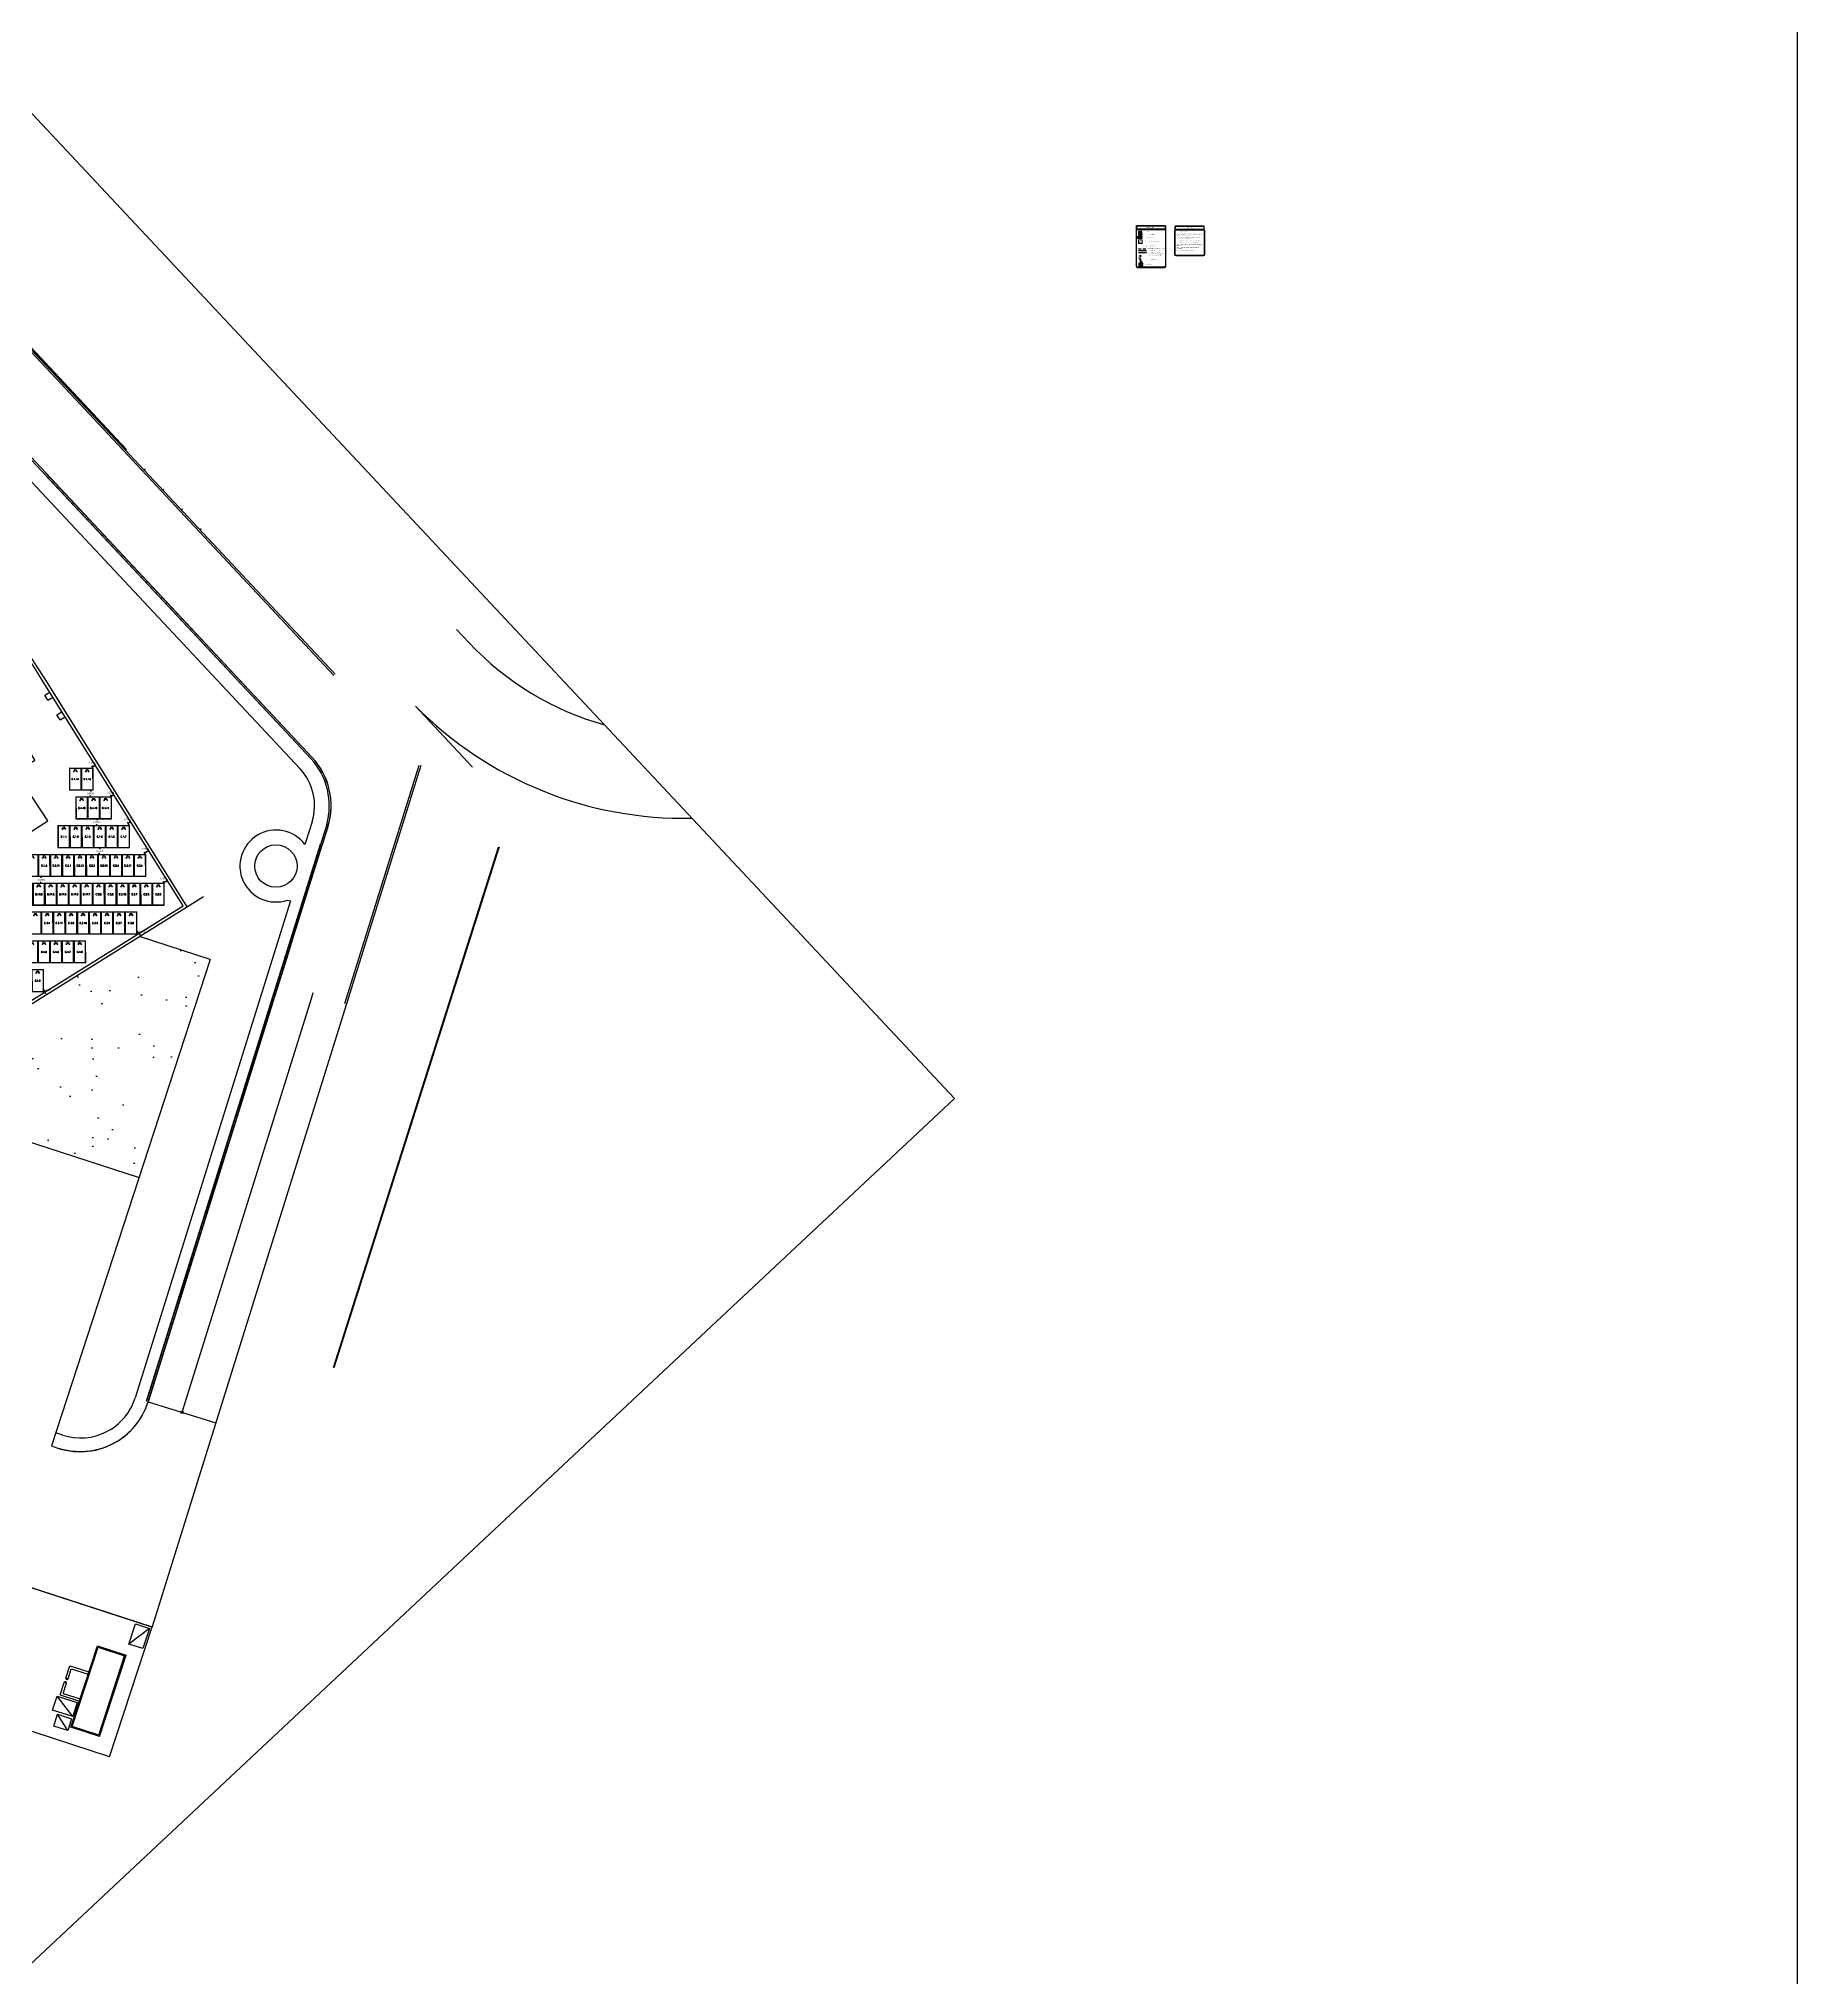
# Model space of a CAD drawing. Header units: metres. Extents: x 399 to 2240, y -1398 to 399.
# Drawn here: x 2091.4 to 2240.4, y -1312.2 to -1147.8 of the extents above; entities that cross this region are included whole.
import ezdxf
from ezdxf.enums import TextEntityAlignment as Align

# ---------------------------------------------------------------- set-up
doc = ezdxf.new("R2010")
doc.units = ezdxf.units.M
doc.header["$MEASUREMENT"] = 0
doc.linetypes.add('CENTER', pattern=[2, 1.25, -0.25, 0.25, -0.25])
doc.linetypes.add('HIDDEN', pattern=[0.375, 0.25, -0.125])
doc.layers.get('0').update_dxf_attribs({"linetype": 'CONTINUOUS'})
doc.layers.get('Defpoints').update_dxf_attribs({"linetype": 'CONTINUOUS'})
for name, color, linetype in [('ARQUITETURA', 253, 'CONTINUOUS'), ('Cota', 10, 'CONTINUOUS'), ('ELE-CXP-CON', 2, 'CONTINUOUS'), ('ELE_CABEAMENTO APARENTE', 4, 'HIDDEN'), ('ELE_DUTO AÇO', 170, 'CONTINUOUS'), ('ELE_DUTO FLEXÍVEL', 96, 'CONTINUOUS'), ('ELE_ELETROCALHA', 8, 'CONTINUOUS'), ('ELE_QUADROS', 4, 'CONTINUOUS'), ('ELE_TABELA', 1, 'CONTINUOUS'), ('ELE_TEXTO', 3, 'CONTINUOUS'), ('MÓDULOS FV', 7, 'CONTINUOUS'), ('TEXTO', 1, 'CONTINUOUS')]:
    doc.layers.add(name, color=color, linetype=linetype)
for name, color, linetype, lineweight in [('ELE_BLOCOS', 3, 'CONTINUOUS', 5), ('ELE_CAIXA DE PASSAGEM', 3, 'CONTINUOUS', 5), ('MOD_ALOCADOS_A', 5, 'CONTINUOUS', 9), ('MODULOS_PV', 2, 'CONTINUOUS', 9)]:
    doc.layers.add(name, color=color, linetype=linetype, lineweight=lineweight)
doc.styles.add('ELÉTRICA', font='arial.ttf')
doc.styles.add('ENGECAD', font='arial.ttf')
doc.styles.add('R120-500', font='romans.shx', dxfattribs={"height": 1.5})
doc.styles.add('Verdana', font='ebrima.ttf', dxfattribs={"height": 0.142547})
doc.dimstyles.get("Standard").update_dxf_attribs({"dimtxt": 0.18, "dimasz": 0.18, "dimexe": 0.18, "dimexo": 0.0625, "dimgap": 0.09, "dimtad": 0, "dimtih": 1, "dimtoh": 1, "dimdec": 4, "dimzin": 0, "dimdsep": 46, "dimtxsty": 'Standard', "dimcen": 0.09, "dimadec": 0, "dimazin": 0, "dimtfac": 1, "dimtdec": 4, "dimtofl": 0, "dimtmove": 0, "dimatfit": 3, "dimfxl": 1, "dimtolj": 1, "dimtzin": 0, "dimarcsym": 0})

# ---------------------------------------------------------------- blocks, each defined once
blk = doc.blocks.new('QDC')
at = {"layer": 'ELE_QUADROS'}
blk.add_hatch(color=1, dxfattribs=at).paths.add_polyline_path([(0, 24), (60, 0), (60, 24)])
for p, q in [((0, 24), (60, 0)), ((0, 24), (0, 0)), ((60, 24), (0, 24)), ((0, 0), (60, 0)), ((60, 0), (60, 24))]:
    blk.add_line(p, q, dxfattribs=at)
blk = doc.blocks.new('CD TVC')
h = blk.add_hatch(color=1)
h.paths.add_polyline_path([(40, 12), (80, 0), (80, 24)])
h.paths.add_polyline_path([(40, 12), (0, 24), (0, 0)])
at = {"layer": 'ELE_QUADROS'}
for p, q in [((0, 0), (80, 24)), ((0, 24), (80, 0))]:
    blk.add_line(p, q, dxfattribs=at)
blk.add_lwpolyline([(0, 0), (80, 0), (80, 24), (0, 24)], close=True, dxfattribs=at)
blk = doc.blocks.new('CD TEL')
at = {"layer": 'ELE_QUADROS'}
h = blk.add_hatch(dxfattribs=at)
h.set_pattern_fill('ANSI31', color=10, scale=25, style=0)
h.set_pattern_definition([(45, (-6752.08, -3804.0768), (-2.2097087, 2.2097087), [])])
h.paths.add_polyline_path([(80, 0), (80, 24), (0, 24), (0, 0)])
blk.add_lwpolyline([(0, 0), (80, 0), (80, 24), (0, 24)], close=True, dxfattribs=at)
blk = doc.blocks.new('CPE60')
at = {"layer": 'ELE_CAIXA DE PASSAGEM', "color": 2}
blk.add_lwpolyline([(0, 0), (60, 0), (60, 60), (0, 60)], close=True, dxfattribs=at)
at = {"layer": 'ELE_CAIXA DE PASSAGEM', "color": 3, "style": 'ENGECAD'}
blk.add_text('60x60', height=14.7, dxfattribs=at).set_placement((2, 12), (58, 12), align=Align.ALIGNED)
blk.add_text('CPE', height=15, dxfattribs=at).set_placement((27, 38), align=Align.CENTER)
blk = doc.blocks.new('CX PASSAGEM 60X60')
at = {"layer": 'ELE_CAIXA DE PASSAGEM', "xscale": 0.005, "yscale": 0.005, "zscale": 0.005}
blk.add_blockref('CPE60', (0, -0.15), dxfattribs=at)
blk = doc.blocks.new('*U17')
at = {"color": 0}
for points in [[(-0.0674, 0.01), (-0.0474, 0.01), (-0.0474, -0.01), (-0.0674, -0.01)], [(0.00995, 0.045), (-0.01005, 0.045), (-0.01005, 0.025), (0.00995, 0.025)], [(0.0673, 0.01), (0.0473, 0.01), (0.0473, -0.01), (0.0673, -0.01)], [(0.00995, -0.045), (-0.01005, -0.045), (-0.01005, -0.025), (0.00995, -0.025)]]:
    blk.add_lwpolyline(points, close=True, dxfattribs=at)
blk.add_lwpolyline([(0.0453, 0.025), (-0.0454, 0.025, 0.414213562), (-0.0474, 0.023), (-0.0474, -0.023, 0.414213562), (-0.0454, -0.025), (0.0453, -0.025, 0.414213562), (0.0473, -0.023), (0.0473, 0.023, 0.414213562)], format="xyb", close=True, dxfattribs=at)
blk.add_point((0, 0), dxfattribs=at)
blk = doc.blocks.new('TUB SOBE')
at = {"layer": 'ELE_BLOCOS', "color": 4}
blk.add_line((-0.11, 0.24), (-0.01, 0.01), dxfattribs=at)
blk.add_lwpolyline([(-0.16, 0.38), (-0.13, 0.23), (-0.08, 0.26)], close=True, dxfattribs=at)
at = {"layer": 'ELE_BLOCOS', "color": 5}
blk.add_circle((0, 0), 0.016, dxfattribs=at)
blk = doc.blocks.new('TUB DESCE')
at = {"layer": 'ELE_BLOCOS', "color": 4}
blk.add_line((-0.07, 0.15), (-0.17, 0.38), dxfattribs=at)
blk.add_lwpolyline([(-0.04, 0.16), (-0.01, 0.01), (-0.09, 0.14)], close=True, dxfattribs=at)
at = {"layer": 'ELE_BLOCOS', "color": 5}
blk.add_circle((0, 0), 0.016, dxfattribs=at)
blk = doc.blocks.new('modulo')
at = {"layer": 'MODULOS_PV', "color": 8}
for p, q in [((-0.75, 2.01), (-0.75, 2.06)), ((-1.38, 1.34), (-1.43, 1.34)), ((-0.05, 0.1), (-0.05, 0.05)), ((0.58, 0.77), (0.63, 0.77))]:
    blk.add_line(p, q, dxfattribs=at)
for points in [[(-1.43, 1.34), (-0.75, 2.06), (0.63, 0.77), (-0.05, 0.05)], [(-1.38, 1.34), (-0.75, 2.01), (0.58, 0.77), (-0.05, 0.1)]]:
    blk.add_lwpolyline(points, close=True, dxfattribs=at)
for points in [[(-0.96, 1.5), (-0.93, 1.48), (-0.92, 1.49), (-0.94, 1.51)], [(-0.88, 1.58), (-0.86, 1.56), (-0.87, 1.55), (-0.89, 1.57)]]:
    blk.add_lwpolyline(points, dxfattribs=at)
at = {"layer": 'MODULOS_PV', "color": 1}
blk.add_circle((-0.96, 1.4), 0.0332, dxfattribs=at)
at = {"layer": 'MODULOS_PV', "color": 8}
blk.add_circle((-0.79, 1.59), 0.0332, dxfattribs=at)
blk.add_open_spline([(-0.99, 1.47), (-1.01, 1.49), (-1.03, 1.51), (-1.05, 1.53), (-1.05, 1.53), (-1.05, 1.53), (-1.05, 1.54), (-1.05, 1.54), (-1.05, 1.54), (-1.01, 1.58), (-0.97, 1.63), (-0.92, 1.67), (-0.92, 1.67), (-0.92, 1.67), (-0.92, 1.67), (-0.92, 1.67), (-0.92, 1.67), (-0.9, 1.65), (-0.88, 1.63), (-0.86, 1.61), (-0.85, 1.61), (-0.85, 1.61), (-0.85, 1.61), (-0.85, 1.61), (-0.86, 1.61), (-0.9, 1.56), (-0.94, 1.52), (-0.98, 1.47), (-0.98, 1.47), (-0.98, 1.47), (-0.98, 1.47), (-0.98, 1.47), (-0.99, 1.47)], degree=3, knots=[0, 0, 0, 0, 1, 1, 1, 1.002534, 1.003925, 1.008052, 1.008052, 1.008052, 2.008052, 2.008052, 2.008052, 2.012179, 2.01357, 2.016104, 2.016104, 2.016104, 3.016104, 3.016104, 3.016104, 3.018638, 3.02003, 3.024156, 3.024156, 3.024156, 4.024156, 4.024156, 4.024156, 4.028283, 4.029675, 4.032208, 4.032208, 4.032208, 4.032208], dxfattribs=at)
at = {"layer": 'MODULOS_PV', "color": 1, "insert": (-1, 1.41), "char_height": 0.0572, "width": 0.1075, "attachment_point": 1, "rotation": 46.8722}
blk.add_mtext('+', dxfattribs=at)
at = {"layer": 'MODULOS_PV', "color": 8, "insert": (-0.83, 1.6), "char_height": 0.0572, "width": 0.1075, "attachment_point": 1, "rotation": 46.8722}
blk.add_mtext('-', dxfattribs=at)
blk = doc.blocks.new('_ArchTick')
at = {"color": 0, "linetype": 'ByBlock', "const_width": 0.15}
blk.add_lwpolyline([(-0.5, -0.5), (0.5, 0.5)], dxfattribs=at)
blk = doc.blocks.new('*D1068')
at = {"layer": 'Cota', "color": 0, "lineweight": -2, "transparency": 16777216}
for p, q in [((2097.49, -1212.05), (2097.45, -1211.97)), ((2097.5, -1212.06), (2097.71, -1211.92)), ((2097.71, -1211.91), (2097.66, -1211.84))]:
    blk.add_line(p, q, dxfattribs=at)
at = {"layer": 'Defpoints', "color": 0, "transparency": 16777216}
for p in [(2097.53, -1212.1), (2097.71, -1211.92), (2097.74, -1211.97)]:
    blk.add_point(p, dxfattribs=at)
at = {"layer": 'Cota', "color": 0, "lineweight": -2, "transparency": 16777216, "xscale": 0.18, "yscale": 0.18, "zscale": 0.18}
for p, rotation in [((2097.5, -1212.06), 211.9396266887771), ((2097.71, -1211.92), 31.93962668877705)]:
    blk.add_blockref('_ArchTick', p, dxfattribs=dict(at, rotation=rotation))
at = {"layer": 'Cota', "color": 0, "transparency": 16777216, "insert": (2097.45, -1211.74), "char_height": 0.143, "attachment_point": 5, "style": 'Verdana'}
blk.add_mtext('\\A1;0.2536', dxfattribs=at)
blk = doc.blocks.new('*D1069')
at = {"layer": 'Cota', "color": 0, "lineweight": -2, "transparency": 16777216}
for p, q in [((2096.18, -1209.46), (2096.1, -1209.33)), ((2095.93, -1209.61), (2095.85, -1209.48)), ((2095.91, -1209.57), (2096.15, -1209.42))]:
    blk.add_line(p, q, dxfattribs=at)
at = {"layer": 'Defpoints', "color": 0, "transparency": 16777216}
for p in [(2095.96, -1209.66), (2096.15, -1209.42), (2096.21, -1209.51)]:
    blk.add_point(p, dxfattribs=at)
at = {"layer": 'Cota', "color": 0, "lineweight": -2, "transparency": 16777216, "xscale": 0.18, "yscale": 0.18, "zscale": 0.18}
for p, rotation in [((2096.15, -1209.42), 31.93962668873799), ((2095.91, -1209.57), 211.939626688738)]:
    blk.add_blockref('_ArchTick', p, dxfattribs=dict(at, rotation=rotation))
at = {"layer": 'Cota', "color": 0, "transparency": 16777216, "insert": (2095.87, -1209.24), "char_height": 0.143, "attachment_point": 5, "style": 'Verdana'}
blk.add_mtext('\\A1;0.2877', dxfattribs=at)
blk = doc.blocks.new('*D1070')
at = {"layer": 'Cota', "color": 0, "lineweight": -2, "transparency": 16777216}
for p, q in [((2099.01, -1214.49), (2098.87, -1214.27)), ((2098.93, -1214.35), (2099.14, -1214.22)), ((2099.23, -1214.35), (2099.09, -1214.13))]:
    blk.add_line(p, q, dxfattribs=at)
at = {"layer": 'Defpoints', "color": 0, "transparency": 16777216}
for p in [(2099.14, -1214.22), (2099.04, -1214.54), (2099.26, -1214.41)]:
    blk.add_point(p, dxfattribs=at)
at = {"layer": 'Cota', "color": 0, "lineweight": -2, "transparency": 16777216, "xscale": 0.18, "yscale": 0.18, "zscale": 0.18}
for p, rotation in [((2098.93, -1214.35), 211.939626688729), ((2099.14, -1214.22), 31.93962668872896)]:
    blk.add_blockref('_ArchTick', p, dxfattribs=dict(at, rotation=rotation))
at = {"layer": 'Cota', "color": 0, "transparency": 16777216, "insert": (2098.88, -1214.04), "char_height": 0.143, "attachment_point": 5, "style": 'Verdana'}
blk.add_mtext('\\A1;0.2552', dxfattribs=at)
blk = doc.blocks.new('*D1071')
at = {"layer": 'Cota', "color": 0, "lineweight": -2, "transparency": 16777216}
for p, q in [((2100.39, -1216.93), (2100.3, -1216.79)), ((2100.36, -1216.87), (2100.67, -1216.67)), ((2100.71, -1216.73), (2100.62, -1216.59))]:
    blk.add_line(p, q, dxfattribs=at)
at = {"layer": 'Defpoints', "color": 0, "transparency": 16777216}
for p in [(2100.43, -1216.98), (2100.67, -1216.67), (2100.74, -1216.78)]:
    blk.add_point(p, dxfattribs=at)
at = {"layer": 'Cota', "color": 0, "lineweight": -2, "transparency": 16777216, "xscale": 0.18, "yscale": 0.18, "zscale": 0.18}
for p, rotation in [((2100.36, -1216.87), 211.9396266887645), ((2100.67, -1216.67), 31.93962668876458)]:
    blk.add_blockref('_ArchTick', p, dxfattribs=dict(at, rotation=rotation))
at = {"layer": 'Cota', "color": 0, "transparency": 16777216, "insert": (2100.36, -1216.52), "char_height": 0.143, "attachment_point": 5, "style": 'Verdana'}
blk.add_mtext('\\A1;0.3748', dxfattribs=at)
blk = doc.blocks.new('*D1072')
at = {"layer": 'Cota', "color": 0, "lineweight": -2, "transparency": 16777216}
for p, q in [((2101.96, -1219.38), (2102.25, -1219.2)), ((2102.24, -1219.19), (2102.2, -1219.11)), ((2101.96, -1219.37), (2101.91, -1219.29))]:
    blk.add_line(p, q, dxfattribs=at)
at = {"layer": 'Defpoints', "color": 0, "transparency": 16777216}
for p in [(2102.25, -1219.2), (2102.28, -1219.24), (2101.99, -1219.42)]:
    blk.add_point(p, dxfattribs=at)
at = {"layer": 'Cota', "color": 0, "lineweight": -2, "transparency": 16777216, "xscale": 0.18, "yscale": 0.18, "zscale": 0.18}
for p, rotation in [((2101.96, -1219.38), 211.9396266887074), ((2102.25, -1219.2), 31.93962668870746)]:
    blk.add_blockref('_ArchTick', p, dxfattribs=dict(at, rotation=rotation))
at = {"layer": 'Cota', "color": 0, "transparency": 16777216, "insert": (2101.95, -1219.04), "char_height": 0.143, "attachment_point": 5, "style": 'Verdana'}
blk.add_mtext('\\A1;0.3369', dxfattribs=at)
blk = doc.blocks.new('*D1076')
at = {"layer": 'Cota', "color": 0, "lineweight": -2, "transparency": 16777216}
for p, q in [((2091.83, -1228.6), (2091.73, -1228.44)), ((2091.82, -1228.6), (2091.91, -1228.54)), ((2091.86, -1228.66), (2091.95, -1228.61)), ((2091.86, -1228.66), (2091.96, -1228.81))]:
    blk.add_line(p, q, dxfattribs=at)
at = {"layer": 'Defpoints', "color": 0, "transparency": 16777216}
for p in [(2091.77, -1228.63), (2091.81, -1228.69), (2091.86, -1228.66)]:
    blk.add_point(p, dxfattribs=at)
at = {"layer": 'Cota', "color": 0, "lineweight": -2, "transparency": 16777216, "xscale": 0.18, "yscale": 0.18, "zscale": 0.18}
for p, rotation in [((2091.83, -1228.6), 301.9396266892563), ((2091.86, -1228.66), 121.9396266892562)]:
    blk.add_blockref('_ArchTick', p, dxfattribs=dict(at, rotation=rotation))
at = {"layer": 'Cota', "color": 0, "transparency": 16777216, "insert": (2092.09, -1228.47), "char_height": 0.143, "attachment_point": 5, "style": 'Verdana'}
blk.add_mtext('\\A1;0.0728', dxfattribs=at)
blk = doc.blocks.new('*D1080')
at = {"layer": 'Cota', "color": 0, "lineweight": -2, "transparency": 16777216}
for p, q in [((2091.55, -1218.87), (2091.55, -1218.98)), ((2091.61, -1218.87), (2091.65, -1218.87)), ((2091.55, -1219.42), (2091.55, -1219.31)), ((2091.61, -1219.42), (2091.65, -1219.42))]:
    blk.add_line(p, q, dxfattribs=at)
at = {"layer": 'Defpoints', "color": 0, "transparency": 16777216}
for p in [(2091.55, -1218.87), (2091.55, -1218.87), (2091.55, -1219.42)]:
    blk.add_point(p, dxfattribs=at)
at = {"layer": 'Cota', "color": 0, "lineweight": -2, "transparency": 16777216, "xscale": 0.18, "yscale": 0.18, "zscale": 0.18}
for p, rotation in [((2091.55, -1218.87), 90.00005878965005), ((2091.55, -1219.42), 270.0000587896501)]:
    blk.add_blockref('_ArchTick', p, dxfattribs=dict(at, rotation=rotation))
at = {"layer": 'Cota', "color": 0, "transparency": 16777216, "insert": (2091.55, -1219.15), "char_height": 0.143, "attachment_point": 5, "style": 'Verdana'}
blk.add_mtext('\\A1;0.5500', dxfattribs=at)
blk = doc.blocks.new('*D1081')
at = {"layer": 'Cota', "color": 0, "lineweight": -2, "transparency": 16777216}
for p, q in [((2099.72, -1223.72), (2099.91, -1223.6)), ((2099.82, -1223.66), (2099.73, -1223.5)), ((2099.74, -1223.75), (2099.93, -1223.63)), ((2099.84, -1223.69), (2099.94, -1223.84))]:
    blk.add_line(p, q, dxfattribs=at)
at = {"layer": 'Defpoints', "color": 0, "transparency": 16777216}
for p in [(2099.67, -1223.75), (2099.69, -1223.78), (2099.84, -1223.69)]:
    blk.add_point(p, dxfattribs=at)
at = {"layer": 'Cota', "color": 0, "lineweight": -2, "transparency": 16777216, "xscale": 0.18, "yscale": 0.18, "zscale": 0.18}
for p, rotation in [((2099.82, -1223.66), 301.939626689082), ((2099.84, -1223.69), 121.939626689082)]:
    blk.add_blockref('_ArchTick', p, dxfattribs=dict(at, rotation=rotation))
at = {"layer": 'Cota', "color": 0, "transparency": 16777216, "insert": (2100.08, -1223.52), "char_height": 0.143, "attachment_point": 5, "style": 'Verdana'}
blk.add_mtext('\\A1;0.0363', dxfattribs=at)
blk = doc.blocks.new('*D1097')
at = {"layer": 'Cota', "color": 0, "lineweight": -2, "transparency": 16777216}
for p, q in [((2096.46, -1216.43), (2096.42, -1216.43)), ((2096.46, -1216.98), (2096.42, -1216.98)), ((2096.52, -1216.43), (2096.52, -1216.54)), ((2096.52, -1216.98), (2096.52, -1216.87))]:
    blk.add_line(p, q, dxfattribs=at)
at = {"layer": 'Defpoints', "color": 0, "transparency": 16777216}
for p in [(2096.52, -1216.43), (2096.52, -1216.98), (2096.52, -1216.98)]:
    blk.add_point(p, dxfattribs=at)
at = {"layer": 'Cota', "color": 0, "lineweight": -2, "transparency": 16777216, "xscale": 0.18, "yscale": 0.18, "zscale": 0.18}
for p, rotation in [((2096.52, -1216.43), 90.00005878966668), ((2096.52, -1216.98), 270.0000587896666)]:
    blk.add_blockref('_ArchTick', p, dxfattribs=dict(at, rotation=rotation))
at = {"layer": 'Cota', "color": 0, "transparency": 16777216, "insert": (2096.52, -1216.71), "char_height": 0.143, "attachment_point": 5, "style": 'Verdana'}
blk.add_mtext('\\A1;0.5500', dxfattribs=at)
blk = doc.blocks.new('*D1098')
at = {"layer": 'Cota', "color": 0, "lineweight": -2, "transparency": 16777216}
for p, q in [((2096.28, -1213.99), (2096.28, -1214.1)), ((2096.34, -1213.99), (2096.38, -1213.99)), ((2096.28, -1214.54), (2096.28, -1214.43)), ((2096.34, -1214.54), (2096.38, -1214.54))]:
    blk.add_line(p, q, dxfattribs=at)
at = {"layer": 'Defpoints', "color": 0, "transparency": 16777216}
for p in [(2096.28, -1213.99), (2096.28, -1214.54), (2096.28, -1214.54)]:
    blk.add_point(p, dxfattribs=at)
at = {"layer": 'Cota', "color": 0, "lineweight": -2, "transparency": 16777216, "xscale": 0.18, "yscale": 0.18, "zscale": 0.18}
for p, rotation in [((2096.28, -1213.99), 90.0000587896862), ((2096.28, -1214.54), 270.0000587896862)]:
    blk.add_blockref('_ArchTick', p, dxfattribs=dict(at, rotation=rotation))
at = {"layer": 'Cota', "color": 0, "transparency": 16777216, "insert": (2096.28, -1214.27), "char_height": 0.143, "attachment_point": 5, "style": 'Verdana'}
blk.add_mtext('\\A1;0.5500', dxfattribs=at)
blk = doc.blocks.new('*D1099')
at = {"layer": 'Cota', "color": 0, "lineweight": -2, "transparency": 16777216}
for p, q in [((2095.75, -1211.55), (2095.75, -1211.66)), ((2095.75, -1212.1), (2095.75, -1211.99)), ((2095.78, -1211.55), (2095.85, -1211.55)), ((2095.78, -1212.1), (2095.85, -1212.1))]:
    blk.add_line(p, q, dxfattribs=at)
at = {"layer": 'Defpoints', "color": 0, "transparency": 16777216}
for p in [(2095.71, -1211.55), (2095.71, -1212.1), (2095.75, -1212.1)]:
    blk.add_point(p, dxfattribs=at)
at = {"layer": 'Cota', "color": 0, "lineweight": -2, "transparency": 16777216, "xscale": 0.18, "yscale": 0.18, "zscale": 0.18}
for p, rotation in [((2095.75, -1211.55), 90.00005878968155), ((2095.75, -1212.1), 270.0000587896815)]:
    blk.add_blockref('_ArchTick', p, dxfattribs=dict(at, rotation=rotation))
at = {"layer": 'Cota', "color": 0, "transparency": 16777216, "insert": (2095.75, -1211.83), "char_height": 0.143, "attachment_point": 5, "style": 'Verdana'}
blk.add_mtext('\\A1;0.5500', dxfattribs=at)

msp = doc.modelspace()

# ---------------------------------------------------------------- hatches: boundary and pattern name
at = {"layer": 'ARQUITETURA'}
h = msp.add_hatch(dxfattribs=at)
h.set_pattern_fill('AR-SAND', color=116, scale=3, angle=-46.87704, style=0)
h.set_pattern_definition([(350.62296, (1466.5355, -762.2295), (4.089919, 4.08927), [0, -4.56, 0, -5.1, 0, -4.875]), (320.623, (1466.5355, -762.2295), (9.808834, 1.91215), [0, -2.46, 0, -4.11, 0, -1.575]), (280.62296, (1464.013, -759.536), (6.39856, -6.807323), [0, -1.5, 0, -5.4, 0, -7.05]), (270.623, (1464.013, -759.536), (8.08648, -4.78256), [0, -0.75, 0, -3.54, 0, -4.05])])
edge = h.paths.add_edge_path(flags=16)
edge.add_arc((2066.28697, -1207.2145), 1.5, 0, 360)
edge = h.paths.add_edge_path(flags=16)
edge.add_arc((2057.59948, -1198.56367), 1.5, 0, 360)
edge = h.paths.add_edge_path(flags=16)
edge.add_arc((2073.66511, -1217.85031), 1.5, 0, 360)
edge = h.paths.add_edge_path()
edge.add_line((2077.35217, -1309.79176), (2085.44517, -1302.21109))
edge.add_line((2085.44517, -1302.21109), (2073.23928, -1273.42679))
edge.add_line((2073.23928, -1273.42679), (2067.01112, -1271.39588))
edge.add_line((2067.01112, -1271.39588), (2078.12983, -1237.29831))
edge.add_line((2078.12983, -1237.29831), (2099.86087, -1244.38448))
edge.add_line((2099.86087, -1244.38448), (2105.89079, -1225.89263))
edge.add_line((2105.89079, -1225.89263), (2099.9053, -1223.94085))
edge.add_line((2099.9053, -1223.94085), (2088.65905, -1230.95182))
edge.add_line((2088.65905, -1230.95182), (2087.38614, -1231.74536))
edge.add_line((2087.38614, -1231.74536), (2081.30235, -1221.98639))
edge.add_line((2081.30235, -1221.98639), (2075.32436, -1212.39714))
edge.add_arc((2015.07334, -1249.95794), 71, 31.9396267, 58.4036169)
edge.add_line((2052.27252, -1189.48298), (2051.642, -1190.50399))
edge.add_line((2051.642, -1190.50399), (2053.78955, -1191.87959))
edge.add_line((2053.78955, -1191.87959), (2048.26893, -1200.81919))
edge.add_line((2048.26893, -1200.81919), (2046.14413, -1199.88256))
edge.add_line((2046.14413, -1199.88256), (2045.08317, -1201.60057))
edge.add_line((2045.08317, -1201.60057), (2040.54948, -1199.60208))
edge.add_line((2040.54948, -1199.60208), (2026.14744, -1232.20715))
edge.add_line((2026.14744, -1232.20715), (2038.65431, -1250.5426))
edge.add_line((2038.65431, -1250.5426), (2041.80708, -1254.47458))
edge.add_line((2041.80708, -1254.47458), (2044.45837, -1252.41583))
edge.add_arc((2056.2978, -1243.20562), 15, -76.2428759, 217.8802925, ccw=False)
edge.add_line((2059.8649, -1257.77531), (2060.06952, -1259.07612))
edge.add_line((2060.06952, -1259.07612), (2062.97181, -1258.61958))
edge.add_line((2062.97181, -1258.61958), (2063.4613, -1261.73132))
edge.add_line((2063.4613, -1261.73132), (2056.39816, -1262.84238))
edge.add_line((2056.39816, -1262.84238), (2055.90867, -1259.73064))
edge.add_line((2055.90867, -1259.73064), (2057.58147, -1259.46751))
edge.add_line((2057.58147, -1259.46751), (2057.37685, -1258.16676))
edge.add_arc((2056.2978, -1243.20562), 15, 229.7344581, 274.1252549, ccw=False)
edge.add_line((2046.60283, -1254.65148), (2042.74767, -1259.15568))
edge.add_line((2042.74767, -1259.15568), (2047.01426, -1260.54695))
edge.add_line((2047.01426, -1260.54695), (2045.29851, -1265.80863))
edge.add_line((2045.29851, -1265.80863), (2040.3452, -1264.19343))
edge.add_line((2040.3452, -1264.19343), (2039.01192, -1268.28219))
edge.add_line((2039.01192, -1268.28219), (2061.18295, -1275.51183))
edge.add_line((2061.18295, -1275.51183), (2054.05252, -1297.37863))
edge.add_line((2054.05252, -1297.37863), (2078.7715, -1305.43912))
edge.add_line((2078.7715, -1305.43912), (2077.35217, -1309.79176))
at = {"layer": 'ELE_ELETROCALHA'}
h = msp.add_hatch(dxfattribs=at)
h.set_pattern_fill('ANSI37', color=256)
h.set_pattern_definition([(45, (2112.22678, -1926.7979), (-0.088388348, 0.088388348), []), (135, (2112.22678, -1926.7979), (-0.088388348, -0.088388348), [])])
h.paths.add_polyline_path([(2184.91762, -1167.0783), (2184.91762, -1166.8783), (2184.56836, -1166.8783), (2184.56836, -1167.0783)])

# ---------------------------------------------------------------- linework, layer by layer
at = {"layer": 'ARQUITETURA'}
for p, q in [((1971.88344, -1027.27645), (2168.96642, -1237.67897)), ((2069.94538, -1151.88731, 0), (2098.74612, -1182.68606, 0)), ((2069.9648, -1151.83487, 0), (2098.78364, -1182.65305, 0)), ((2116.36754, -1201.82128, 0), (2069.76606, -1152.05528, 0)), ((2116.47701, -1201.71873, 0), (2069.87554, -1151.95274, 0)), ((2066.91164, -1159.97926, 0), (2113.49008, -1209.70643, 0)), ((2067.92442, -1159.21789, 0), (2114.4025, -1208.85203, 0)), ((2068.03391, -1159.11537, 0), (2114.51199, -1208.7495, 0)), ((2114.40188, -1208.85137), (2091.82345, -1184.73977)), ((2114.51137, -1208.74885), (2091.93294, -1184.63724)), ((2126.76056, -1197.92452), (2127.82336, -1199.05454)), ((2103.58955, -1221.34947), (2091.66003, -1202.2134)), ((2103.93396, -1221.42936), (2091.87218, -1202.08115)), ((2128.10843, -1209.58154), (2123.27631, -1204.41996)), ((2123.74673, -1209.46426, 0), (2100.95872, -1282.46569)), ((2117.29943, -1229.61481), (2123.60354, -1209.41956, 0)), ((2114.52343, -1214.22131, 0), (2114.27393, -1215.01017, 0)), ((2115.75736, -1214.45754, 0), (2100.48506, -1263.35062)), ((2114.27068, -1215.0067), (2113.90967, -1216.1619)), ((2115.8496, -1214.64824, 0), (2115.37066, -1216.18003)), ((2100.48491, -1263.35108), (2115.22748, -1216.13532)), ((2100.6281, -1263.39578), (2115.37066, -1216.18003)), ((2116.34636, -1260.48489, 0), (2130.31814, -1216.38537, 0)), ((2116.40246, -1260.47301, 0), (2130.36461, -1216.40353, 0)), ((2087.38614, -1231.74536), (2105.33416, -1220.55647)), ((2112.44177, -1220.86311, 0), (2112.68092, -1220.93778, 0)), ((2088.73895, -1230.60741), (2103.58955, -1221.34947)), ((2112.68092, -1220.93778, 0), (2099.53037, -1263.05302, 0)), ((2105.89079, -1225.89263), (2099.9053, -1223.94085)), ((2105.89079, -1225.89263), (2092.4484, -1267.11619)), ((2111.7376, -1227.79981), (2100.62707, -1263.39243)), ((2114.59019, -1228.72938), (2114.44695, -1229.2296)), ((2114.44695, -1229.2296), (2103.49078, -1264.28636)), ((2078.12983, -1237.29831), (2099.86087, -1244.38448)), ((2168.96642, -1237.67897), (2020.7405, -1376.52144)), ((2100.62707, -1263.39243), (2106.3545, -1265.1803)), ((2093.39683, -1266.21835), (2092.80573, -1266.02554)), ((2066.86852, -1271.34938), (2100.96497, -1282.46772)), ((2100.94942, -1282.49421), (2085.83281, -1277.56491)), ((2097.36871, -1293.47514), (2100.95872, -1282.46569)), ((2098.99532, -1283.92529), (2099.55336, -1282.21398)), ((2100.74177, -1282.6015), (2098.99532, -1283.92529)), ((2099.55336, -1282.21398), (2100.74177, -1282.6015)), ((2100.74177, -1282.6015), (2100.18373, -1284.31282)), ((2094.07938, -1290.98258), (2096.33322, -1284.07077)), ((2094.20546, -1290.91851), (2096.39729, -1284.19685)), ((2096.33322, -1284.07077), (2098.75758, -1284.86132)), ((2096.39729, -1284.19685), (2098.63151, -1284.92539)), ((2096.43967, -1291.64706), (2098.63151, -1284.92539)), ((2096.50374, -1291.77313), (2098.75758, -1284.86132)), ((2100.18373, -1284.31282), (2098.99532, -1283.92529)), ((2093.65206, -1286.8095), (2093.99308, -1285.7637)), ((2093.84221, -1286.8715), (2094.12123, -1286.01585)), ((2093.99308, -1285.7637), (2095.60933, -1286.29073)), ((2094.12123, -1286.01585), (2095.54732, -1286.48088)), ((2093.18703, -1288.2356), (2093.52806, -1287.18979)), ((2093.18703, -1288.2356), (2094.80328, -1288.76263)), ((2093.43918, -1288.10745), (2093.7182, -1287.2518)), ((2093.43918, -1288.10745), (2094.86528, -1288.57248)), ((2093.7182, -1287.2518), (2093.52806, -1287.18979)), ((2093.84221, -1286.8715), (2093.65206, -1286.8095)), ((2097.36871, -1293.47514), (2082.25209, -1288.54584)), ((2092.52337, -1289.52119), (2092.91089, -1288.33277)), ((2094.23469, -1290.07922), (2092.52337, -1289.52119)), ((2092.63498, -1290.87528), (2092.9605, -1289.87701)), ((2092.91089, -1288.33277), (2094.62221, -1288.89081)), ((2094.23469, -1290.07922), (2092.91089, -1288.33277)), ((2092.9605, -1289.87701), (2094.1394, -1290.26144)), ((2093.81388, -1291.2597), (2092.9605, -1289.87701)), ((2094.62221, -1288.89081), (2094.23469, -1290.07922)), ((2093.81388, -1291.2597), (2092.63498, -1290.87528)), ((2094.1394, -1290.26144), (2093.81388, -1291.2597)), ((2096.50374, -1291.77313), (2094.07938, -1290.98258)), ((2096.43967, -1291.64706), (2094.20546, -1290.91851))]:
    msp.add_line(p, q, dxfattribs=at)
msp.add_lwpolyline([(2079.18303, -1207.75902), (2084.41244, -1216.10628), (2085.95312, -1215.00546), (2087.26916, -1217.24776), (2092.13919, -1214.13478), (2089.40769, -1210.00664), (2091.02357, -1209.00718), (2088.30642, -1204.33829), (2084.98313, -1206.37927), (2082.17206, -1202.41473), (2080.8689, -1203.25395), (2082.51228, -1205.72783)], close=True, dxfattribs=at)
for centre, radius in [((2100.34025, -1184.35812, 0), 0.025), ((2101.91929, -1186.04416, 0), 0.025), ((2103.49833, -1187.7302, 0), 0.025), ((2105.07736, -1189.41625, 0), 0.025), ((2111.45793, -1217.97614), 1.8), ((2130.34198, -1216.39292, 0), 0.025), ((2125.4582, -1231.80777, 0), 0.025), ((2124.76051, -1234.00989, 0), 0.025), ((2124.06283, -1236.21201, 0), 0.025), ((2123.36515, -1238.41414, 0), 0.025), ((2122.66746, -1240.61626, 0), 0.025), ((2121.96978, -1242.81838, 0), 0.025), ((2121.2721, -1245.0205, 0), 0.025), ((2120.57442, -1247.22262, 0), 0.025), ((2119.87673, -1249.42474, 0), 0.025), ((2119.17905, -1251.62686, 0), 0.025), ((2118.48137, -1253.82899, 0), 0.025), ((2117.78369, -1256.03111, 0), 0.025), ((2117.086, -1258.23323, 0), 0.025), ((2116.38832, -1260.43535, 0), 0.025), ((2103.49078, -1264.28636), 0.1)]:
    msp.add_circle(centre, radius, dxfattribs=at)
for centre, radius, start, end in [((2015.07334, -1249.95794), 90.25, 31.9396267, 79.3932378), ((2015.07334, -1249.95794), 90.5, 31.9396267, 79.3932378), ((2146.03434, -1181.92678, 0), 25, 223.2442733, 254.3581222), ((2146.03839, -1181.92801), 32, 224.6580021, 271.20684), ((2110.13239, -1212.85062, 0), 5.85, 344.0553596, 43.1192394), ((2110.13239, -1212.85062, 0), 6, 342.6638125, 43.1278309), ((2110.13239, -1212.85062, 0), 6, 12.8958217, 43.1192394), ((2110.13239, -1212.85062, 0), 4.6, 342.6638125, 43.1192394), ((2110.13252, -1212.8506, 0), 5.99987, 344.0548914, 12.8959804), ((13583.70557, -4824.4274, 0), 12022.5647, 162.527311399, 162.770734382), ((2111.45793, -1217.97614, 0), 3.05, 36.5007968, 288.8184769), ((2110.13239, -1212.85062, 0), 6, 342.6638125, 344.0553596), ((2094.86232, -1261.57511), 6.0464, 246.4622479, 342.4752905), ((2094.89963, -1261.60456), 6, 251.9396267, 342.6638125), ((2094.90081, -1261.60743), 4.85, 251.9347558, 342.6589417), ((2093.62313, -1287.22079), 0.1, 341.9396267, 161.9396267), ((2093.74714, -1286.8405), 0.1, 161.9396267, 341.9396267)]:
    msp.add_arc(centre, radius, start, end, dxfattribs=at)
at = {"layer": 'ELE_CABEAMENTO APARENTE'}
msp.add_line((2184.53247, -1165.64638), (2185.21998, -1165.64638), dxfattribs=at)
at = {"layer": 'ELE_DUTO AÇO'}
msp.add_line((2184.54714, -1165.80466), (2185.23465, -1165.80466), dxfattribs=at)
at = {"layer": 'ELE_DUTO FLEXÍVEL', "linetype": 'CENTER'}
msp.add_line((2184.54714, -1165.96672), (2185.23465, -1165.96672), dxfattribs=at)
at = {"layer": 'ELE_ELETROCALHA'}
msp.add_lwpolyline([(2184.91762, -1166.8783), (2184.56836, -1166.8783), (2184.56836, -1167.0783), (2184.91762, -1167.0783)], close=True, dxfattribs=at)
at = {"layer": 'ELE_TABELA'}
for p, q in [((2184.36196, -1164.0181), (2184.36196, -1167.12775)), ((2184.38696, -1167.10275), (2184.38696, -1164.0181)), ((2184.39696, -1164.0081), (2186.82283, -1164.0081)), ((2186.83283, -1164.0181), (2186.83283, -1167.10275)), ((2186.85783, -1167.12775), (2186.85783, -1164.0181)), ((2184.46196, -1167.22775), (2186.75783, -1167.22775)), ((2186.73283, -1167.20275), (2184.48696, -1167.20275))]:
    msp.add_line(p, q, dxfattribs=at)
for points in [[(2186.81978, -1163.9831, 0.414213562), (2186.85478, -1163.9481), (2186.85478, -1163.7431, 0.414213562), (2186.81978, -1163.7081), (2184.39679, -1163.7081, 0.414213562), (2184.36179, -1163.7431), (2184.36179, -1163.9481, 0.414213562), (2184.39679, -1163.9831), (2186.82283, -1163.9831)], [(2190.08899, -1164.00768, 0.414213562), (2190.12399, -1163.97268), (2190.12399, -1163.76768, 0.414213562), (2190.08899, -1163.73268), (2187.66601, -1163.73268, 0.414213562), (2187.63101, -1163.76768), (2187.63101, -1163.97268, 0.414213562), (2187.66601, -1164.00768), (2190.08899, -1164.00768)]]:
    msp.add_lwpolyline(points, format="xyb", dxfattribs=at)
for points in [[(2184.38679, -1163.9481, 0.414213562), (2184.39679, -1163.9581), (2186.81978, -1163.9581, 0.414213562), (2186.82978, -1163.9481), (2186.82978, -1163.7431, 0.414213562), (2186.81978, -1163.7331), (2184.39679, -1163.7331, 0.414213562), (2184.38679, -1163.7431)], [(2190.02704, -1166.25608), (2187.73117, -1166.25608, -0.414213562), (2187.63117, -1166.15608), (2187.63117, -1164.10768, -0.414213562), (2187.73117, -1164.00768), (2190.02704, -1164.00768, -0.414213562), (2190.12704, -1164.10768), (2190.12704, -1166.15608, -0.414213562)], [(2187.65601, -1163.97268, 0.414213562), (2187.66601, -1163.98268), (2190.08899, -1163.98268, 0.414213562), (2190.09899, -1163.97268), (2190.09899, -1163.76768, 0.414213562), (2190.08899, -1163.75768), (2187.66601, -1163.75768, 0.414213562), (2187.65601, -1163.76768)], [(2187.75617, -1164.03268), (2190.00204, -1164.03268, -0.414213562), (2190.10204, -1164.13268), (2190.10204, -1166.13108, -0.414213562), (2190.00204, -1166.23108), (2187.75617, -1166.23108, -0.414213562), (2187.65617, -1166.13108), (2187.65617, -1164.13268, -0.414213562)]]:
    msp.add_lwpolyline(points, format="xyb", close=True, dxfattribs=at)
for centre, radius, start, end in [((2184.39696, -1164.0181), 0.035, 90, 180), ((2184.39696, -1164.0181), 0.01, 90, 180), ((2186.82283, -1164.0181), 0.035, 0, 90), ((2186.82283, -1164.0181), 0.01, 0, 90), ((2184.46196, -1167.12775), 0.1, 180, 270), ((2184.48696, -1167.10275), 0.1, 180, 270), ((2186.73283, -1167.10275), 0.1, 270, 0), ((2186.75783, -1167.12775), 0.1, 270, 360)]:
    msp.add_arc(centre, radius, start, end, dxfattribs=at)
at = {"layer": 'MÓDULOS FV', "color": 6}
for p, q in [((2091.87304, -1203.50023), (2092.29734, -1203.23572)), ((2092.13755, -1203.92453), (2091.87304, -1203.50023)), ((2092.13755, -1203.92453), (2092.56186, -1203.66002)), ((2092.90464, -1205.15501), (2093.32894, -1204.8905)), ((2093.16915, -1205.57931), (2092.90464, -1205.15501)), ((2093.16915, -1205.57931), (2093.59346, -1205.3148))]:
    msp.add_line(p, q, dxfattribs=at)
at = {"layer": 'TEXTO'}
msp.add_lwpolyline([(1796.30348, -999.29238), (2240.36093, -999.29238), (2240.36093, -1397.90271), (1796.30348, -1397.90271)], close=True, dxfattribs=at)

# ---------------------------------------------------------------- block references
for name, p in [('CX PASSAGEM 60X60', (2184.55044, -1165.04021)), ('TUB DESCE', (2184.75011, -1166.78217)), ('TUB SOBE', (2184.83444, -1166.78392))]:
    msp.add_blockref(name, p)
at = {"layer": 'ELE-CXP-CON', "xscale": -1, "rotation": 180}
msp.add_blockref('*U17', (2184.6995, -1166.26111), dxfattribs=at)
at = {"layer": 'ELE_QUADROS', "xscale": 0.005, "yscale": 0.005, "zscale": 0.005}
for name, p in [('CD TEL', (2184.44571, -1164.76106)), ('QDC', (2184.54195, -1164.29423))]:
    msp.add_blockref(name, p, dxfattribs=at)
at = {"layer": 'ELE_QUADROS', "xscale": 0.00375523375800469, "yscale": 0.00375523375800469, "zscale": 0.00375523375800469, "rotation": 359.9680617663985}
msp.add_blockref('CD TVC', (2184.54294, -1164.4873), dxfattribs=at)
at = {"layer": 'MÓDULOS FV', "rotation": 313.12783086684}
for p in [(2093.9604, -1211.6219), (2094.9734, -1211.6219), (2094.50878, -1214.0619), (2095.52178, -1214.0619), (2096.53478, -1214.0619), (2092.989, -1216.5019), (2094.002, -1216.5019), (2095.015, -1216.5019), (2096.028, -1216.5019), (2097.041, -1216.5019), (2098.054, -1216.5019), (2090.31713, -1218.94189), (2091.33013, -1218.94189), (2092.34313, -1218.94189), (2093.35613, -1218.94189), (2094.36913, -1218.94189), (2095.38213, -1218.94189), (2096.39513, -1218.94189), (2097.40813, -1218.94189), (2098.42113, -1218.94189), (2099.43413, -1218.94189), (2089.85687, -1221.38189), (2090.86987, -1221.38189), (2091.88287, -1221.38189), (2092.89587, -1221.38189), (2093.90887, -1221.38189), (2094.92187, -1221.38189), (2095.93487, -1221.38189), (2096.94787, -1221.38189), (2097.96087, -1221.38189), (2098.97387, -1221.38189), (2099.98687, -1221.38189), (2100.99987, -1221.38189), (2089.55931, -1223.82189), (2090.57231, -1223.82189), (2091.58531, -1223.82189), (2092.59831, -1223.82189), (2093.61131, -1223.82189), (2094.62431, -1223.82189), (2095.63731, -1223.82189), (2096.65031, -1223.82189), (2097.66331, -1223.82189), (2098.67631, -1223.82189), (2090.29283, -1226.26189), (2091.30583, -1226.26189), (2092.31883, -1226.26189), (2093.33183, -1226.26189), (2094.34483, -1226.26189), (2089.76627, -1228.70189), (2090.77927, -1228.70189)]:
    msp.add_blockref('modulo', p, dxfattribs=at)

# ---------------------------------------------------------------- texts
at = {"layer": 'ELE_TEXTO', "color": 3, "style": 'ELÉTRICA'}
msp.add_text('LEGENDA', height=0.1, dxfattribs=at).set_placement((2185.5427, -1163.90117), align=Align.CENTER)
for s, height, p in [('QDC', 0.05, (2185.29052, -1164.23423)), ('CAIXA DE JUNÇÃO', 0.05, (2185.29052, -1164.47423)), ('INVERSOR', 0.05, (2185.29052, -1164.71423)), ('CAIXA DE PASSAGEM ELETRICA', 0.05, (2185.30755, -1165.05802)), ('NOTAS', 0.1, (2188.68016, -1163.92354)), ('CABEAMENTO FOTOVOLTAICO APARENTE', 0.05, (2185.31794, -1165.66084)), ('ELETRODUTO AÇO FIXADO SOBRE A LAJE', 0.05, (2185.33261, -1165.81912)), ('ELETRODUTO AÇO FLEXÍVEL ', 0.05, (2185.33261, -1165.98119))]:
    msp.add_text(s, height=height, dxfattribs=at).set_placement(p)
at = {"layer": 'ELE_TEXTO', "style": 'ELÉTRICA'}
for s, p in [('MÓDULO FOTOVOLTAICO', (2185.14759, -1165.45534)), ('ELETROCALHA', (2185.14759, -1167.04694))]:
    msp.add_text(s, height=0.05, dxfattribs=at).set_placement(p, align=Align.BOTTOM_LEFT)
at = {"layer": 'ELE_TEXTO', "color": 3, "char_height": 0.05, "attachment_point": 1, "style": 'ELÉTRICA'}
for s, width, gutter_width, heights, insert in [('\\A1;Nota 01 - Diagramas ilustrativos;\\P\\PNota 02 - Todos os componentes do sistema poderão sofrer alterações em seu dimencionamento, conforme projeto executivo a ser elaborado pela Contratada e aprovado pelo TCU;\\P\\PNota 03 - O dimencionamento dos componentes deverá seguir o especificado no Termo de Referência do Edital;\\P\\PNota 04 - Eletrodutos de 1" nas coberturas serão metálicos flexíveis;\\P\\PNota 05 - Eletrodutos de 1" nos subsolos serão metálicos rigidos;\\P\\PNota 06 - Demais eletrodutos e caixas de passagem serão metalicos não flexíveis;\\P\\PNota 07 - Nas caixas de junção deverão ser utilizadas chaves seccionadoras;\\P\\PNota 08 - O monitoramento deverá ser por string;\\P\\P ', 2.2066262, 17.18521, [3.64495], (2187.77372, -1164.16334)), ('CONDULETE MÚLTIPLO DE ALUMÍNIO', 1.4089509, 250, [0], (2185.31933, -1166.22358)), ('FIXADO NA ESTRUTURA DOS MÓDULOS', 1.4089509, 250, [0], (2185.31933, -1166.07845)), ('INFRA - SOBE/DESCE', 1.4089509, 250, [0], (2185.31933, -1166.51724))]:
    msp.add_mtext_dynamic_manual_height_columns(s, width=width, gutter_width=gutter_width, heights=heights, dxfattribs=dict(at, insert=insert))
at = {"layer": 'MOD_ALOCADOS_A', "color": 4, "char_height": 0.14, "attachment_point": 5, "style": 'R120-500'}
for s, insert in [('C.1.14', (2094.45482, -1210.61165)), ('C.1.13', (2095.46782, -1210.61165)), ('C.1.10', (2095.0032, -1213.05165)), ('C.1.12', (2096.0162, -1213.05165)), ('C.1.11', (2097.0292, -1213.05165)), ('C.1.4', (2093.48342, -1215.49165)), ('C.1.9', (2094.49642, -1215.49165)), ('C.1.5', (2095.50942, -1215.49165)), ('C.1.8', (2096.52242, -1215.49165)), ('C.1.6', (2097.53542, -1215.49165)), ('C.1.7', (2098.54842, -1215.49165)), ('C.1.3', (2091.82456, -1217.93164))]:
    msp.add_mtext_dynamic_manual_height_columns(s, width=0.992, gutter_width=7.5, heights=[0], dxfattribs=dict(at, insert=insert))
at = {"layer": 'MOD_ALOCADOS_A', "color": 1, "char_height": 0.14, "attachment_point": 5, "style": 'R120-500'}
for s, insert in [('C.2.14', (2092.83755, -1217.93164)), ('C.2.1', (2093.85055, -1217.93164)), ('C.2.13', (2094.86355, -1217.93164)), ('C.2.2', (2095.87655, -1217.93164)), ('C.2.12', (2096.88956, -1217.93164)), ('C.2.3', (2097.90256, -1217.93164)), ('C.2.11', (2098.91556, -1217.93164)), ('C.2.4', (2099.92855, -1217.93164)), ('C.2.9', (2096.42929, -1220.37164)), ('C.2.8', (2097.44229, -1220.37164)), ('C.2.10', (2098.45529, -1220.37164)), ('C.2.7', (2099.46829, -1220.37164)), ('C.2.5', (2100.48129, -1220.37164)), ('C.2.6', (2101.49429, -1220.37164))]:
    msp.add_mtext_dynamic_manual_height_columns(s, width=0.992, gutter_width=7.5, heights=[0], dxfattribs=dict(at, insert=insert))
at = {"layer": 'MOD_ALOCADOS_A', "color": 6, "char_height": 0.14, "attachment_point": 5, "style": 'R120-500'}
for s, insert in [('D.17.9', (2091.36429, -1220.37164)), ('D.17.5', (2092.37729, -1220.37164)), ('D.17.8', (2093.39029, -1220.37164)), ('D.17.6', (2094.40329, -1220.37164)), ('D.17.7', (2095.41629, -1220.37164))]:
    msp.add_mtext_dynamic_manual_height_columns(s, width=0.992, gutter_width=7.5, heights=[0], dxfattribs=dict(at, insert=insert))
at = {"layer": 'MOD_ALOCADOS_A', "color": 2, "char_height": 0.14, "attachment_point": 5, "style": 'R120-500'}
for s, insert in [('C.3.4', (2092.07973, -1222.81164)), ('C.3.11', (2093.09273, -1222.81164)), ('C.3.5', (2094.10573, -1222.81164)), ('C.3.10', (2095.11873, -1222.81164)), ('C.3.6', (2096.13173, -1222.81164)), ('C.3.9', (2097.14473, -1222.81164)), ('C.3.7', (2098.15773, -1222.81164)), ('C.3.8', (2099.17073, -1222.81164))]:
    msp.add_mtext_dynamic_manual_height_columns(s, width=0.992, gutter_width=7.5, heights=[0], dxfattribs=dict(at, insert=insert))
at = {"layer": 'MOD_ALOCADOS_A', "color": 3, "char_height": 0.14, "attachment_point": 5, "style": 'R120-500'}
for s, insert in [('C.4.8', (2091.80025, -1225.25164)), ('C.4.5', (2092.81325, -1225.25164)), ('C.4.7', (2093.82625, -1225.25164)), ('C.4.6', (2094.83925, -1225.25164)), ('C.4.9', (2091.27369, -1227.69164))]:
    msp.add_mtext_dynamic_manual_height_columns(s, width=0.992, gutter_width=7.5, heights=[0], dxfattribs=dict(at, insert=insert))

# ---------------------------------------------------------------- dimensions: what is measured, and where the dimension line sits
at = {"layer": 'Cota', "color": 1}
for p1, p2, distance, picture, middle in [((2095.96439, -1209.6619), (2096.20857, -1209.50968), 0.10965, '*D1069', (2095.87378, -1209.2446)), ((2095.71315, -1211.5519), (2095.71315, -1212.1019), 0.04111, '*D1099', (2095.75426, -1211.8269)), ((2097.52578, -1212.1019), (2097.74095, -1211.96777), 0.05051, '*D1068', (2097.45195, -1211.74383)), ((2096.27992, -1213.9919), (2096.27992, -1214.5419), 0, '*D1098', (2096.27992, -1214.2669)), ((2099.04499, -1214.5419), (2099.26153, -1214.40692), 0.22226, '*D1070', (2098.88098, -1214.03765)), ((2096.5235, -1216.4319), (2096.5235, -1216.98189), 0, '*D1097', (2096.5235, -1216.7069)), ((2100.42513, -1216.98189), (2100.74318, -1216.78362), 0.12952, '*D1071', (2100.36094, -1216.5247)), ((2091.55035, -1219.42189), (2091.55035, -1218.87189), 0, '*D1080', (2091.55035, -1219.14689)), ((2101.99087, -1219.42189), (2102.27678, -1219.24366), 0.05177, '*D1072', (2101.95174, -1219.04069)), ((2099.66731, -1223.75189), (2099.68649, -1223.78266), 0.18125, '*D1081', (2100.07886, -1223.51669)), ((2091.77027, -1228.63189), (2091.80878, -1228.69367), 0.06534, '*D1076', (2092.09312, -1228.47352))]:
    dim = msp.add_aligned_dim(p1=p1, p2=p2, distance=distance, dimstyle='Standard', override={"dimtxt": 0.142547, "dimexe": 0.1, "dimtxsty": 'Verdana', "dimblk": 'ArchTick', "dimadec": 3, "dimtmove": 2}, dxfattribs=at)
    dim.commit()
    dim.dimension.update_dxf_attribs({"geometry": picture, "text_midpoint": middle})

doc.saveas('drawing.dxf')
